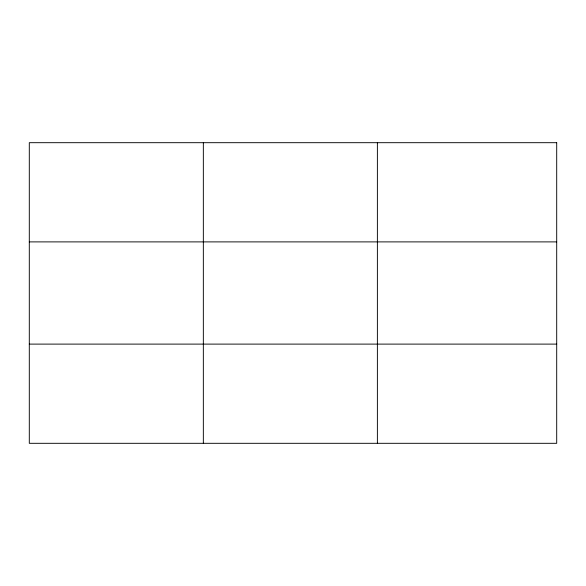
<?xml version="1.0" encoding="UTF-8"?>
<svg xmlns="http://www.w3.org/2000/svg" width="586" height="586" viewBox="0 0 586 586"><rect width="100%" height="100%" fill="white"/><g stroke="black" fill="none" stroke-linecap="round" stroke-linejoin="round"><path stroke-width="0.88" d="M377.384 443.309L377.384 142.691M29.3 241.893L556.7 241.893M29.3 344.107L556.7 344.107M203.342 142.691L203.342 443.309M556.7 142.691L556.7 443.309L29.3 443.309L29.3 142.691L556.7 142.691"/></g></svg>
